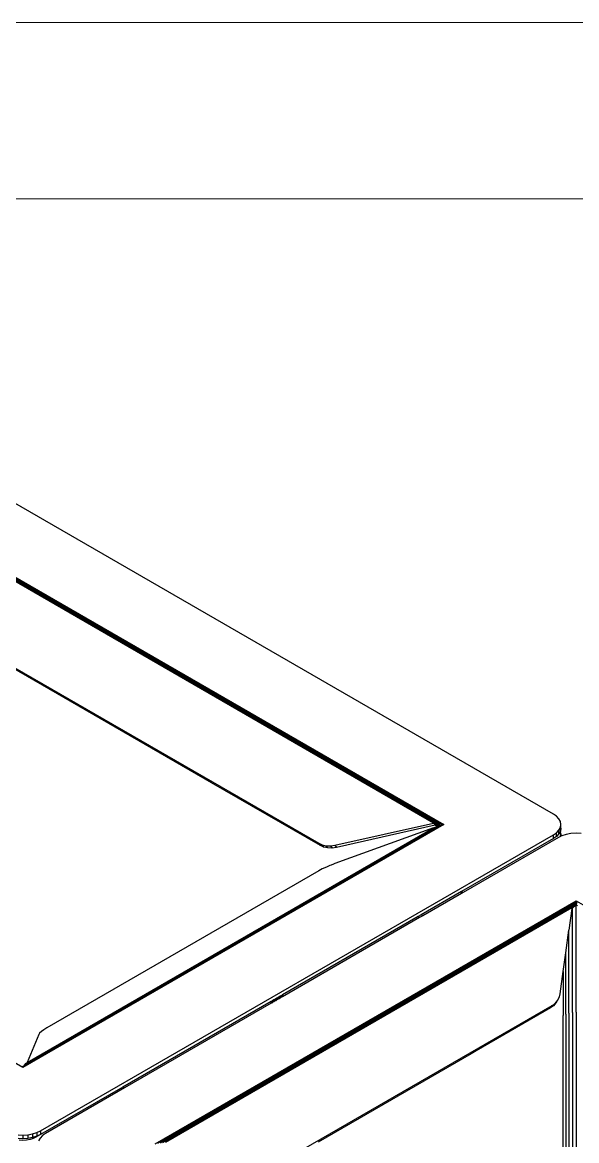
# Model space of a CAD drawing. Header units: millimetres. Extents: x 153 to 4750, y 92 to 3343.
# Drawn here: x 3319.4 to 3562.4, y 2852.3 to 3342.7 of the extents above; entities that cross this region are included whole.
import ezdxf

# ---------------------------------------------------------------- set-up
doc = ezdxf.new("R2010")
doc.units = ezdxf.units.MM
doc.layers.add('tabelka', color=155, linetype='Continuous')

msp = doc.modelspace()

# ---------------------------------------------------------------- linework, layer by layer
for p, q in [((3552.25, 2995.44), (3256.68, 3166.09)), ((3248.9, 3138.32), (3504.15, 2990.95)), ((3249.35, 3137.63), (3503, 2991.18)), ((3249.79, 3136.89), (3501.87, 2991.36)), ((3250.25, 3136.11), (3500.74, 2991.5)), ((3499.63, 2991.59), (3250.73, 3135.3)), ((3259.39, 3092.39), (3449.35, 2982.72)), ((3402.35, 3009.26), (3260.1, 3091.39)), ((3319.62, 2884.41), (3064.37, 3031.78)), ((3450.06, 2981.71), (3402.35, 3009.26)), ((3456.33, 2981.88), (3499.63, 2991.59)), ((3501.28, 2990.3), (3499.63, 2991.59)), ((3499.63, 2991.59), (3500.34, 2990.59)), ((3500.74, 2991.5), (3499.63, 2991.59)), ((3500.74, 2991.5), (3501.87, 2990.33)), ((3501.87, 2991.36), (3500.74, 2991.5)), ((3500.74, 2991.5), (3501.28, 2990.3)), ((3501.87, 2991.36), (3502.52, 2990.53)), ((3503, 2991.18), (3501.87, 2991.36)), ((3501.87, 2991.36), (3502.12, 2990.41)), ((3553.54, 2994.55), (3552.25, 2995.44)), ((3554.57, 2993.48), (3553.54, 2994.55)), ((3555.24, 2992.25), (3554.57, 2993.48)), ((3555.48, 2990.95), (3555.24, 2992.25)), ((3504.15, 2990.95), (3319.62, 2884.41)), ((3503, 2990.67), (3320.06, 2885.05)), ((3501.87, 2990.33), (3320.5, 2885.63)), ((3500.74, 2989.94), (3320.96, 2886.14)), ((3321.44, 2886.6), (3499.63, 2989.48)), ((3327.39, 2856.64), (3552.25, 2986.46)), ((3499.63, 2989.48), (3456.33, 2973.78)), ((3500.34, 2990.59), (3457.04, 2980.87)), ((3499.63, 2989.48), (3500.74, 2989.94)), ((3500.34, 2990.59), (3501.28, 2990.3)), ((3500.74, 2989.94), (3501.54, 2990.22)), ((3501.28, 2990.3), (3501.54, 2990.22)), ((3501.54, 2990.22), (3501.87, 2990.33)), ((3501.87, 2990.33), (3502.12, 2990.41)), ((3502.12, 2990.41), (3502.52, 2990.53)), ((3502.52, 2990.53), (3503, 2990.67)), ((3503, 2991.18), (3503.27, 2990.74)), ((3504.15, 2990.95), (3503, 2991.18)), ((3503, 2991.18), (3503.06, 2990.69)), ((3503, 2990.67), (3503.06, 2990.69)), ((3503.06, 2990.69), (3503.27, 2990.74)), ((3503.27, 2990.74), (3504.15, 2990.95)), ((3552.25, 2986.46), (3553.54, 2987.35)), ((3552.25, 2984.83), (3552.25, 2986.46)), ((3553.54, 2987.35), (3554.57, 2988.43)), ((3553.54, 2985.72), (3553.54, 2987.35)), ((3554.57, 2986.8), (3553.54, 2985.72)), ((3554.57, 2988.43), (3555.24, 2989.65)), ((3554.57, 2986.8), (3554.57, 2988.43)), ((3555.24, 2988.02), (3554.57, 2986.8)), ((3555.24, 2989.65), (3555.48, 2990.95)), ((3555.26, 2988.1), (3555.24, 2989.65)), ((3555.26, 2988.1), (3555.24, 2988.02)), ((3555.48, 2989.32), (3555.26, 2988.1)), ((3555.48, 2986.87), (3555.26, 2988.1)), ((3555.26, 2985.66), (3555.48, 2986.87)), ((3555.48, 2989.32), (3555.48, 2990.95)), ((3555.48, 2986.87), (3555.48, 2985.77)), ((3557.78, 2986.58), (3555.92, 2985.98)), ((3559.9, 2986.96), (3557.78, 2986.58)), ((3562.15, 2987.1), (3559.9, 2986.96)), ((3564.41, 2986.96), (3562.15, 2987.1)), ((3449.35, 2982.72), (3450.88, 2982.04)), ((3450.06, 2981.71), (3449.35, 2982.72)), ((3451.58, 2981.04), (3450.06, 2981.71)), ((3450.88, 2982.04), (3452.61, 2981.66)), ((3451.58, 2981.04), (3450.88, 2982.04)), ((3452.61, 2981.66), (3454.46, 2981.61)), ((3453.31, 2980.66), (3452.61, 2981.66)), ((3454.46, 2981.61), (3456.33, 2981.88)), ((3454.46, 2981.61), (3455.16, 2980.6)), ((3456.33, 2981.88), (3457.04, 2980.87)), ((3552.25, 2984.83), (3511.95, 2961.56)), ((3554.37, 2985.24), (3512.66, 2961.15)), ((3553.54, 2985.72), (3552.25, 2984.83)), ((3555.26, 2985.66), (3554.37, 2985.24)), ((3555.48, 2985.77), (3555.26, 2985.66)), ((3555.92, 2985.98), (3555.48, 2985.77)), ((3453.31, 2980.66), (3451.58, 2981.04)), ((3455.16, 2980.6), (3453.31, 2980.66)), ((3457.04, 2980.87), (3455.16, 2980.6)), ((3452.69, 2972.31), (3450.88, 2971.44)), ((3454.11, 2972.91), (3452.69, 2972.31)), ((3454.71, 2973.17), (3454.11, 2972.91)), ((3455.78, 2973.58), (3454.71, 2973.17)), ((3456.33, 2973.78), (3455.78, 2973.58)), ((3449.35, 2970.61), (3330.1, 2901.76)), ((3450.88, 2971.44), (3449.35, 2970.61)), ((3377.62, 2850.92), (3562.15, 2957.46)), ((3511.95, 2961.56), (3494.27, 2951.35)), ((3511.95, 2960.74), (3494.98, 2950.94)), ((3511.95, 2961.56), (3512.66, 2961.15)), ((3511.95, 2960.74), (3511.95, 2961.56)), ((3512.66, 2961.15), (3511.95, 2960.74)), ((3562.15, 2957.46), (3561.72, 2956.76)), ((3562.15, 2957.46), (3817.39, 2810.1)), ((3562.15, 2955.83), (3562.15, 2957.46)), ((3562.59, 2956.78), (3562.15, 2957.46)), ((3378.77, 2851.15), (3561.72, 2956.76)), ((3379.9, 2851.33), (3561.26, 2956.04)), ((3381.03, 2851.47), (3560.8, 2955.26)), ((3560.33, 2954.44), (3382.14, 2851.56)), ((3560.28, 2954.1), (3558.98, 2944.61)), ((3560.41, 2954.39), (3560.28, 2954.1)), ((3560.28, 2954.1), (3560.31, 2954.34)), ((3560.28, 2954.1), (3560.51, 2954.31)), ((3560.31, 2954.34), (3560.33, 2954.44)), ((3560.41, 2954.39), (3560.31, 2954.34)), ((3560.44, 2954.64), (3560.33, 2954.44)), ((3560.51, 2954.62), (3560.41, 2954.39)), ((3560.51, 2954.76), (3560.44, 2954.64)), ((3560.51, 2954.68), (3560.44, 2954.64)), ((3560.62, 2954.94), (3560.51, 2954.76)), ((3560.51, 2954.68), (3560.51, 2954.76)), ((3560.55, 2954.7), (3560.51, 2954.68)), ((3560.51, 2954.62), (3560.51, 2954.68)), ((3560.51, 2954.31), (3560.9, 2954.67)), ((3560.51, 2908.52), (3560.51, 2954.31)), ((3560.68, 2954.98), (3560.55, 2954.7)), ((3560.8, 2955.26), (3560.62, 2954.94)), ((3560.68, 2954.98), (3560.62, 2954.94)), ((3560.8, 2955.26), (3560.68, 2954.98)), ((3561.26, 2956.04), (3560.8, 2955.26)), ((3560.8, 2955.26), (3560.9, 2954.67)), ((3561.26, 2956.04), (3560.9, 2954.67)), ((3560.9, 2954.67), (3561.53, 2955.26)), ((3561.72, 2956.76), (3561.26, 2956.04)), ((3561.26, 2956.04), (3561.53, 2955.26)), ((3561.72, 2956.76), (3561.53, 2955.26)), ((3561.53, 2955.26), (3562.15, 2955.83)), ((3561.72, 2956.76), (3562.15, 2955.83)), ((3562.15, 2955.83), (3562.59, 2956.78)), ((3562.15, 2908.62), (3562.15, 2955.83)), ((3562.15, 2955.83), (3562.78, 2955.26)), ((3492.86, 2950.54), (3433.48, 2916.26)), ((3493.56, 2950.13), (3433.48, 2915.44)), ((3494.27, 2951.35), (3492.86, 2950.54)), ((3492.86, 2950.54), (3493.56, 2950.13)), ((3494.98, 2950.94), (3493.56, 2950.13)), ((3494.98, 2950.94), (3494.27, 2951.35)), ((3557.62, 2934.74), (3558.98, 2944.61)), ((3558.98, 2908.24), (3558.98, 2944.61)), ((3556.5, 2926.56), (3557.62, 2934.74)), ((3557.62, 2907.8), (3557.62, 2934.74)), ((3555.15, 2916.73), (3556.5, 2926.56)), ((3556.5, 2926.56), (3556.5, 2907.26)), ((3428.48, 2913.37), (3363.46, 2875.83)), ((3428.54, 2913.4), (3428.48, 2913.37)), ((3428.48, 2913.37), (3428.48, 2912.56)), ((3428.69, 2913.49), (3428.54, 2913.4)), ((3428.54, 2913.4), (3428.54, 2912.59)), ((3428.92, 2913.63), (3428.69, 2913.49)), ((3428.69, 2913.49), (3428.69, 2912.67)), ((3428.92, 2912.81), (3428.69, 2912.67)), ((3429.22, 2913.79), (3428.92, 2913.63)), ((3428.92, 2913.63), (3428.92, 2912.81)), ((3429.22, 2912.98), (3428.92, 2912.81)), ((3429.57, 2914), (3429.22, 2913.79)), ((3429.22, 2912.98), (3429.22, 2913.79)), ((3429.57, 2913.18), (3429.22, 2912.98)), ((3429.99, 2914.24), (3429.57, 2914)), ((3429.57, 2914), (3429.57, 2913.18)), ((3429.99, 2913.43), (3429.57, 2913.18)), ((3430.47, 2914.52), (3429.99, 2914.24)), ((3429.99, 2914.24), (3429.99, 2913.43)), ((3430.47, 2913.7), (3429.99, 2913.43)), ((3430.98, 2914.82), (3430.47, 2914.52)), ((3430.47, 2914.52), (3430.47, 2913.7)), ((3430.98, 2914), (3430.47, 2913.7)), ((3431.5, 2915.11), (3430.98, 2914.82)), ((3430.98, 2914.82), (3430.98, 2914)), ((3431.5, 2914.29), (3430.98, 2914)), ((3431.98, 2915.39), (3431.5, 2915.11)), ((3431.5, 2915.11), (3431.5, 2914.29)), ((3431.98, 2914.57), (3431.5, 2914.29)), ((3432.4, 2915.63), (3431.98, 2915.39)), ((3431.98, 2915.39), (3431.98, 2914.57)), ((3432.4, 2914.82), (3431.98, 2914.57)), ((3432.75, 2915.84), (3432.4, 2915.63)), ((3432.4, 2915.63), (3432.4, 2914.82)), ((3432.75, 2915.02), (3432.4, 2914.82)), ((3433.04, 2916), (3432.75, 2915.84)), ((3432.75, 2915.84), (3432.75, 2915.02)), ((3433.04, 2915.19), (3432.75, 2915.02)), ((3433.28, 2916.14), (3433.04, 2916)), ((3433.04, 2916), (3433.04, 2915.19)), ((3433.28, 2915.32), (3433.04, 2915.19)), ((3433.43, 2916.23), (3433.28, 2916.14)), ((3433.28, 2916.14), (3433.28, 2915.32)), ((3433.43, 2915.41), (3433.28, 2915.32)), ((3433.48, 2916.26), (3433.43, 2916.23)), ((3433.43, 2916.23), (3433.43, 2915.41)), ((3433.48, 2915.44), (3433.43, 2915.41)), ((3433.48, 2916.26), (3433.48, 2915.44)), ((3552.97, 2912.5), (3553.55, 2913.18)), ((3553.31, 2912.71), (3554.06, 2913.78)), ((3553.55, 2913.18), (3553.31, 2912.71)), ((3553.55, 2913.18), (3554.06, 2913.78)), ((3554.06, 2913.78), (3554.82, 2915.36)), ((3554.82, 2915.36), (3555.15, 2916.73)), ((3428.48, 2912.56), (3364.16, 2875.42)), ((3428.54, 2912.59), (3428.48, 2912.56)), ((3428.69, 2912.67), (3428.54, 2912.59)), ((3432.42, 2842.69), (3551.67, 2911.54)), ((3550.96, 2910.53), (3518.31, 2891.68)), ((3550.96, 2910.53), (3551.67, 2911.54)), ((3552.26, 2911.49), (3550.96, 2910.53)), ((3551.67, 2911.54), (3552.97, 2912.5)), ((3553.31, 2912.71), (3552.26, 2911.49)), ((3552.26, 2911.49), (3552.97, 2912.5)), ((3553.31, 2912.71), (3552.97, 2912.5)), ((3558.98, 2908.24), (3558.98, 2757.51)), ((3560.51, 2908.52), (3560.51, 2756.62)), ((3562.15, 2908.62), (3562.15, 2755.68)), ((3556.5, 2758.94), (3556.5, 2907.26)), ((3557.62, 2907.8), (3557.62, 2758.29)), ((3326.62, 2898.9), (3321.44, 2886.6)), ((3326.94, 2899.4), (3326.62, 2898.9)), ((3327.71, 2900.15), (3326.94, 2899.4)), ((3328.8, 2900.95), (3327.71, 2900.15)), ((3330.1, 2901.76), (3328.8, 2900.95)), ((3516.19, 2890.46), (3449.07, 2851.71)), ((3518.31, 2891.68), (3516.19, 2890.46)), ((3319.17, 2885.05), (3319.62, 2884.41)), ((3319.62, 2884.41), (3320.06, 2885.05)), ((3320.06, 2885.05), (3320.5, 2885.63)), ((3320.5, 2885.63), (3320.96, 2886.14)), ((3320.96, 2886.14), (3321.44, 2886.6)), ((3363.46, 2875.83), (3327.39, 2855.01)), ((3364.16, 2875.42), (3329.51, 2855.41)), ((3364.16, 2875.42), (3363.46, 2875.83)), ((3317.49, 2854.9), (3319.62, 2854.78)), ((3319.62, 2854.78), (3321.74, 2854.9)), ((3319.62, 2854.78), (3319.62, 2853.15)), ((3321.74, 2854.9), (3323.82, 2855.26)), ((3321.74, 2854.9), (3321.74, 2853.27)), ((3323.82, 2855.26), (3325.74, 2855.86)), ((3323.82, 2855.26), (3323.82, 2853.63)), ((3325.74, 2854.22), (3323.82, 2853.63)), ((3327.39, 2855.01), (3325.27, 2853.78)), ((3325.74, 2855.86), (3327.39, 2856.64)), ((3325.74, 2855.86), (3325.74, 2854.22)), ((3327.39, 2855.01), (3325.74, 2854.22)), ((3328.23, 2854.52), (3327.2, 2853.45)), ((3327.39, 2856.64), (3327.39, 2855.01)), ((3329.51, 2855.41), (3328.23, 2854.52)), ((3319.62, 2853.15), (3317.49, 2853.27)), ((3319.62, 2852.43), (3317.98, 2852.53)), ((3321.74, 2853.27), (3319.62, 2853.15)), ((3321.25, 2852.53), (3319.62, 2852.43)), ((3322.79, 2852.81), (3321.25, 2852.53)), ((3323.82, 2853.63), (3321.74, 2853.27)), ((3324.15, 2853.24), (3322.79, 2852.81)), ((3325.27, 2853.78), (3324.15, 2853.24)), ((3327.2, 2853.45), (3326.53, 2852.23))]:
    msp.add_line(p, q)
at = {"layer": 'tabelka', "lineweight": 5}
for points in [[(152.68, 3342.69), (4750.24, 3342.69), (4750.24, 91.89), (152.68, 91.89)], [(230.08, 3265.29), (4672.84, 3265.29), (4672.84, 169.29), (230.08, 169.29)]]:
    msp.add_lwpolyline(points, close=True, dxfattribs=at)

doc.saveas('drawing.dxf')
